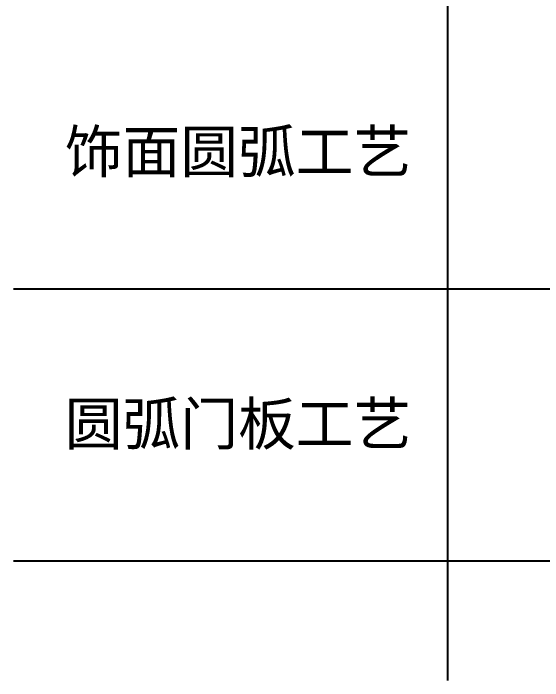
# Model space of a CAD drawing. Header units: millimetres. Extents: x 1116 to 19180, y 5378 to 16725.
# Drawn here: x 1116 to 5615, y 5378 to 11051 of the extents above; entities that cross this region are included whole.
import ezdxf

# ---------------------------------------------------------------- set-up
doc = ezdxf.new("R2010")
doc.units = ezdxf.units.MM
doc.styles.get("Standard").update_dxf_attribs({"font": 'arial.ttf'})

msp = doc.modelspace()

# ---------------------------------------------------------------- linework, layer by layer
for p, q in [((4805.29, 16724.77), (4805.29, 5377.64)), ((1115.77, 8710.18), (19180.15, 8710.18)), ((1115.77, 6395.48), (19180.15, 6395.48))]:
    msp.add_line(p, q)

# ---------------------------------------------------------------- texts
at = {"char_height": 360, "attachment_point": 1}
for s, insert in [('{\\fSimHei|b0|i0|c134|p49;饰面圆弧工艺}', (1552.75, 10056.19)), ('{\\fSimHei|b0|i0|c134|p49;圆弧门板工艺}', (1552.75, 7741.49))]:
    msp.add_mtext_dynamic_manual_height_columns(s, width=3195.4521, gutter_width=1750, heights=[0], dxfattribs=dict(at, insert=insert))

doc.saveas('drawing.dxf')
